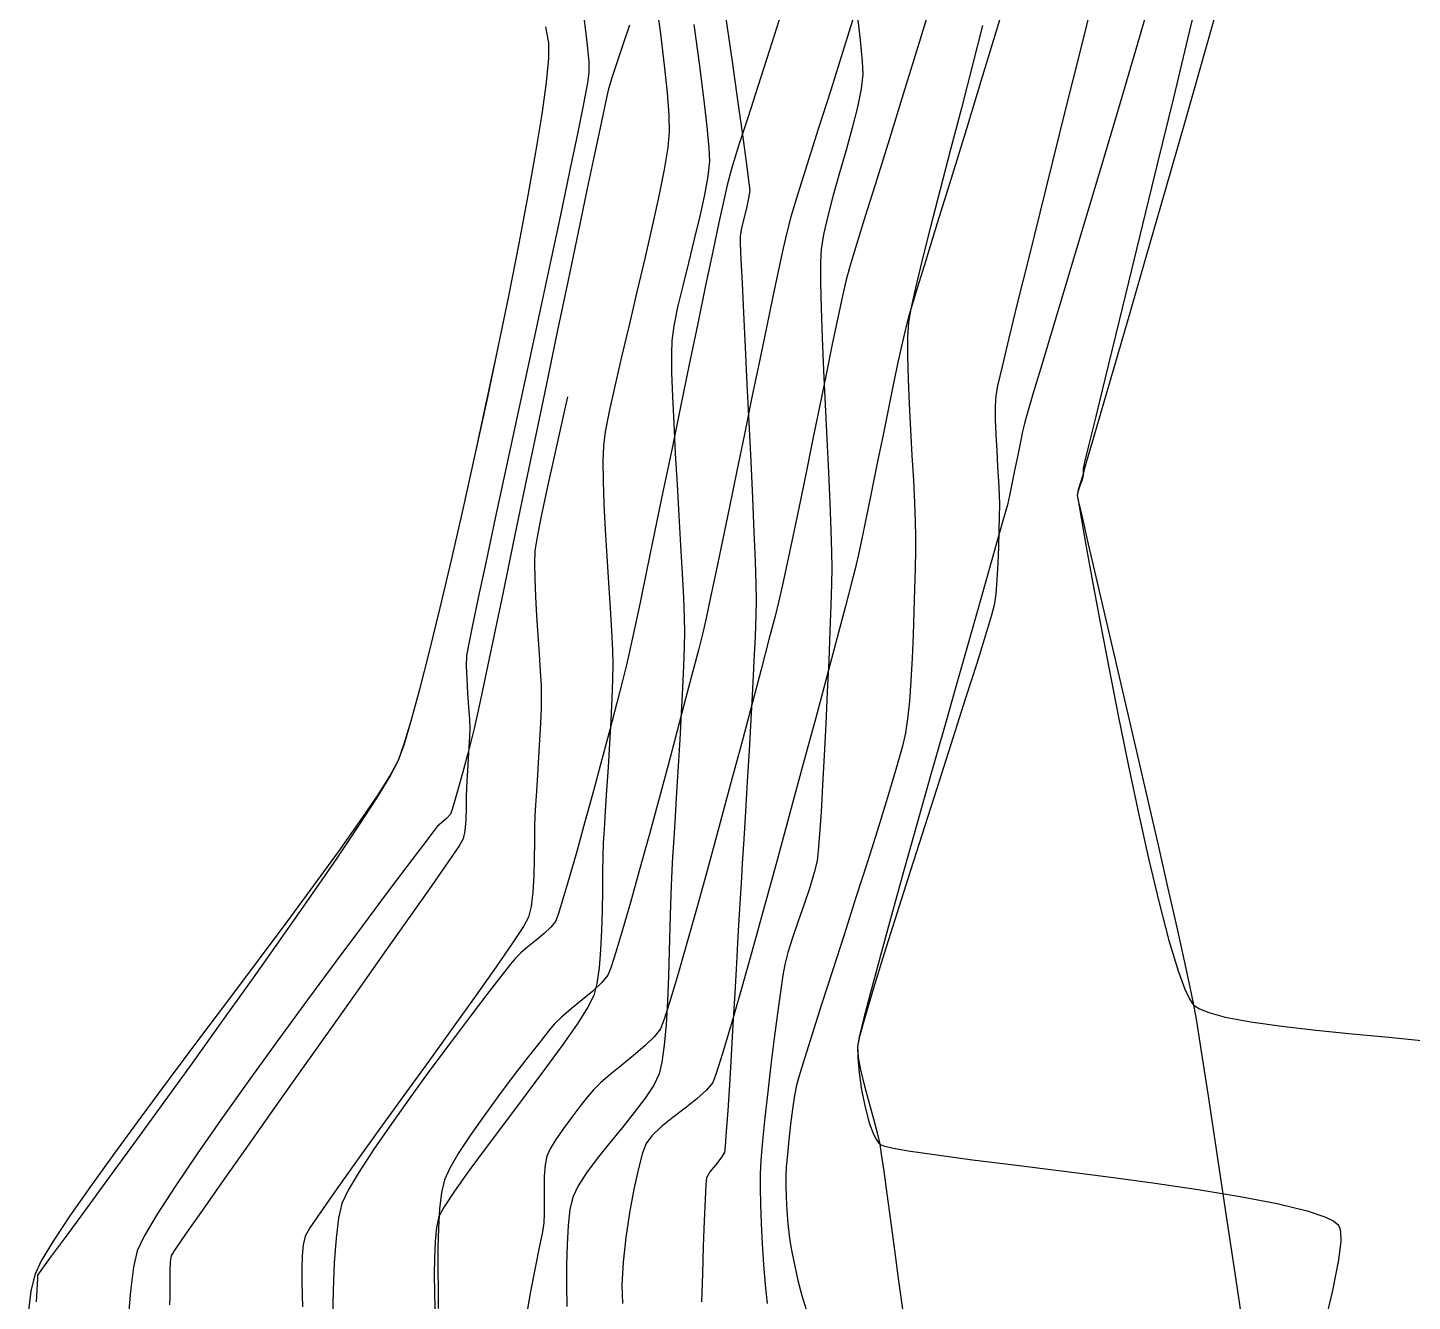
# Model space of a CAD drawing. Header units: metres. Extents: x 708868 to 711043, y 5411316 to 5413138.
# Drawn here: x 708943.5 to 709018.4, y 5412009.4 to 5412078.2 of the extents above; entities that cross this region are included whole.
import ezdxf

# ---------------------------------------------------------------- set-up
doc = ezdxf.new("R2010")
doc.units = ezdxf.units.M
for name, color, linetype in [('Rionegro 2010_Contours', 7, 'Continuous'), ('Rionegro 2014_Contours', 7, 'Continuous'), ('Rionegro 2018_Contours', 7, 'Continuous')]:
    doc.layers.add(name, color=color, linetype=linetype)

msp = doc.modelspace()

# ---------------------------------------------------------------- linework, layer by layer
at = {"layer": 'Rionegro 2010_Contours'}
for points in [[(709004.536, 5412080.855, 231), (709003.485, 5412077.248, 231), (709002.456, 5412073.746, 231), (709001.468, 5412070.41, 231), (709000.542, 5412067.301, 231), (708999.697, 5412064.482, 231), (708998.955, 5412062.012, 231), (708998.336, 5412059.953, 231), (708997.859, 5412058.366, 231), (708997.544, 5412057.313, 231), (708997.412, 5412056.855, 231), (708997.298, 5412056.348, 231), (708997.165, 5412055.709, 231), (708997.019, 5412054.991, 231), (708996.869, 5412054.246, 231), (708996.723, 5412053.528, 231), (708996.589, 5412052.889, 231), (708996.474, 5412052.383, 231), (708996.344, 5412051.905, 231), (708996.058, 5412050.891, 231), (708995.64, 5412049.417, 231), (708995.111, 5412047.56, 231), (708994.495, 5412045.396, 231), (708993.813, 5412043.002, 231), (708993.089, 5412040.452, 231), (708992.345, 5412037.825, 231), (708991.604, 5412035.195, 231), (708990.887, 5412032.639, 231), (708990.218, 5412030.234, 231), (708989.619, 5412028.055, 231), (708989.113, 5412026.18, 231), (708988.722, 5412024.683, 231), (708988.469, 5412023.642, 231), (708988.376, 5412023.133, 231), (708988.423, 5412022.536, 231), (708988.564, 5412021.785, 231), (708988.769, 5412020.94, 231), (708989.004, 5412020.064, 231), (708989.239, 5412019.218, 231), (708989.441, 5412018.463, 231), (708989.579, 5412017.86, 231), (708989.664, 5412017.322, 231), (708989.794, 5412016.403, 231), (708989.96, 5412015.18, 231), (708990.154, 5412013.731, 231), (708990.37, 5412012.134, 231), (708990.599, 5412010.468, 231), (708990.833, 5412008.809, 231)], [(709008.394, 5412081.272, 232), (709007.222, 5412077.137, 232), (709006.077, 5412073.126, 232), (709004.984, 5412069.312, 232), (709003.963, 5412065.769, 232), (709003.038, 5412062.57, 232), (709002.23, 5412059.788, 232), (709001.563, 5412057.496, 232), (709001.059, 5412055.768, 232), (709000.739, 5412054.675, 232), (709000.627, 5412054.293, 232), (709000.608, 5412054.201, 232), (709000.588, 5412054.109, 232), (709000.535, 5412053.948, 232), (709000.422, 5412053.598, 232), (709000.309, 5412053.201, 232), (709000.255, 5412052.903, 232), (709000.325, 5412052.548, 232), (709000.528, 5412051.645, 232), (709000.842, 5412050.271, 232), (709001.251, 5412048.504, 232), (709001.734, 5412046.422, 232), (709002.274, 5412044.102, 232), (709002.85, 5412041.622, 232), (709003.445, 5412039.061, 232), (709004.039, 5412036.496, 232), (709004.614, 5412034.005, 232), (709005.15, 5412031.666, 232), (709005.629, 5412029.557, 232), (709006.032, 5412027.755, 232), (709006.34, 5412026.338, 232), (709006.534, 5412025.385, 232), (709006.685, 5412024.492, 232), (709006.944, 5412022.859, 232), (709007.298, 5412020.566, 232), (709007.737, 5412017.694, 232), (709008.248, 5412014.322, 232), (709008.819, 5412010.531, 232), (709009.438, 5412006.4, 232)], [(708988.373, 5412079.417, 227), (708987.642, 5412077.063, 227), (708986.929, 5412074.798, 227), (708986.26, 5412072.689, 227), (708985.661, 5412070.799, 227), (708985.16, 5412069.195, 227), (708984.781, 5412067.94, 227), (708984.552, 5412067.102, 227), (708984.36, 5412066.264, 227), (708984.107, 5412065.094, 227), (708983.801, 5412063.647, 227), (708983.454, 5412061.979, 227), (708983.075, 5412060.147, 227), (708982.677, 5412058.206, 227), (708982.268, 5412056.212, 227), (708981.86, 5412054.221, 227), (708981.464, 5412052.29, 227), (708981.088, 5412050.473, 227), (708980.746, 5412048.828, 227), (708980.445, 5412047.41, 227), (708980.198, 5412046.275, 227), (708980.015, 5412045.479, 227), (708979.801, 5412044.621, 227), (708979.487, 5412043.406, 227), (708979.094, 5412041.904, 227), (708978.64, 5412040.188, 227), (708978.143, 5412038.33, 227), (708977.623, 5412036.401, 227), (708977.098, 5412034.475, 227), (708976.587, 5412032.622, 227), (708976.108, 5412030.915, 227), (708975.681, 5412029.425, 227), (708975.324, 5412028.225, 227), (708975.055, 5412027.387, 227), (708974.895, 5412026.983, 227), (708974.569, 5412026.586, 227), (708974.08, 5412026.129, 227), (708973.503, 5412025.643, 227), (708972.915, 5412025.163, 227), (708972.392, 5412024.721, 227), (708972.01, 5412024.352, 227), (708971.721, 5412024.005, 227), (708971.228, 5412023.392, 227), (708970.584, 5412022.571, 227), (708969.837, 5412021.601, 227), (708969.04, 5412020.541, 227), (708968.242, 5412019.448, 227), (708967.494, 5412018.382, 227), (708966.847, 5412017.402, 227), (708966.351, 5412016.565, 227), (708966.058, 5412015.93, 227), (708965.896, 5412015.242, 227), (708965.792, 5412014.359, 227), (708965.733, 5412013.337, 227), (708965.71, 5412012.232, 227), (708965.708, 5412011.101, 227), (708965.718, 5412010, 227), (708965.726, 5412008.984, 227)], [(708992.454, 5412079.795, 228), (708991.645, 5412077.139, 228), (708990.853, 5412074.576, 228), (708990.102, 5412072.165, 228), (708989.415, 5412069.968, 228), (708988.815, 5412068.046, 228), (708988.325, 5412066.46, 228), (708987.968, 5412065.271, 228), (708987.767, 5412064.54, 228), (708987.571, 5412063.678, 228), (708987.316, 5412062.498, 228), (708987.016, 5412061.064, 228), (708986.681, 5412059.439, 228), (708986.322, 5412057.687, 228), (708985.952, 5412055.871, 228), (708985.581, 5412054.056, 228), (708985.222, 5412052.304, 228), (708984.886, 5412050.679, 228), (708984.584, 5412049.246, 228), (708984.328, 5412048.066, 228), (708984.13, 5412047.205, 228), (708983.922, 5412046.377, 228), (708983.595, 5412045.113, 228), (708983.17, 5412043.489, 228), (708982.667, 5412041.585, 228), (708982.105, 5412039.476, 228), (708981.504, 5412037.24, 228), (708980.886, 5412034.955, 228), (708980.269, 5412032.699, 228), (708979.674, 5412030.548, 228), (708979.121, 5412028.579, 228), (708978.63, 5412026.872, 228), (708978.221, 5412025.502, 228), (708977.914, 5412024.547, 228), (708977.729, 5412024.084, 228), (708977.392, 5412023.661, 228), (708976.888, 5412023.172, 228), (708976.283, 5412022.646, 228), (708975.64, 5412022.116, 228), (708975.023, 5412021.61, 228), (708974.496, 5412021.16, 228), (708974.123, 5412020.796, 228), (708973.794, 5412020.407, 228), (708973.384, 5412019.895, 228), (708972.936, 5412019.31, 228), (708972.49, 5412018.7, 228), (708972.089, 5412018.114, 228), (708971.775, 5412017.601, 228), (708971.59, 5412017.211, 228), (708971.497, 5412016.746, 228), (708971.454, 5412016.128, 228), (708971.443, 5412015.43, 228), (708971.449, 5412014.727, 228), (708971.452, 5412014.091, 228), (708971.435, 5412013.597, 228), (708971.357, 5412013.119, 228), (708971.188, 5412012.281, 228), (708970.962, 5412011.178, 228), (708970.714, 5412009.902, 228), (708970.477, 5412008.549, 228)], [(708984.259, 5412078.93, 226), (708983.626, 5412076.945, 226), (708983.011, 5412075.047, 226), (708982.445, 5412073.302, 226), (708981.958, 5412071.778, 226), (708981.578, 5412070.543, 226), (708981.337, 5412069.663, 226), (708981.152, 5412068.851, 226), (708980.888, 5412067.634, 226), (708980.558, 5412066.074, 226), (708980.173, 5412064.236, 226), (708979.746, 5412062.184, 226), (708979.29, 5412059.979, 226), (708978.817, 5412057.686, 226), (708978.339, 5412055.367, 226), (708977.869, 5412053.087, 226), (708977.419, 5412050.908, 226), (708977.001, 5412048.894, 226), (708976.628, 5412047.108, 226), (708976.312, 5412045.614, 226), (708976.065, 5412044.474, 226), (708975.901, 5412043.753, 226), (708975.684, 5412042.888, 226), (708975.374, 5412041.69, 226), (708974.994, 5412040.244, 226), (708974.565, 5412038.633, 226), (708974.11, 5412036.943, 226), (708973.65, 5412035.259, 226), (708973.208, 5412033.665, 226), (708972.806, 5412032.245, 226), (708972.466, 5412031.085, 226), (708972.21, 5412030.268, 226), (708972.06, 5412029.881, 226), (708971.816, 5412029.583, 226), (708971.449, 5412029.24, 226), (708971.016, 5412028.876, 226), (708970.575, 5412028.516, 226), (708970.183, 5412028.185, 226), (708969.897, 5412027.907, 226), (708969.637, 5412027.587, 226), (708969.107, 5412026.911, 226), (708968.358, 5412025.943, 226), (708967.445, 5412024.747, 226), (708966.42, 5412023.387, 226), (708965.334, 5412021.927, 226), (708964.242, 5412020.431, 226), (708963.196, 5412018.962, 226), (708962.249, 5412017.586, 226), (708961.453, 5412016.366, 226), (708960.861, 5412015.365, 226), (708960.526, 5412014.648, 226), (708960.344, 5412013.866, 226), (708960.208, 5412012.776, 226), (708960.11, 5412011.452, 226), (708960.045, 5412009.968, 226), (708960.005, 5412008.397, 226)], [(708971.513, 5412078.207, 223), (708971.691, 5412077.349, 223), (708971.685, 5412076.512, 223), (708971.556, 5412075.21, 223), (708971.318, 5412073.501, 223), (708970.983, 5412071.443, 223), (708970.566, 5412069.095, 223), (708970.078, 5412066.513, 223), (708969.534, 5412063.758, 223), (708968.946, 5412060.886, 223), (708968.328, 5412057.956, 223), (708967.692, 5412055.026, 223), (708967.052, 5412052.154, 223), (708966.421, 5412049.399, 223), (708965.812, 5412046.819, 223), (708965.238, 5412044.472, 223), (708964.712, 5412042.415, 223), (708964.248, 5412040.708, 223), (708963.859, 5412039.409, 223), (708963.557, 5412038.575, 223), (708963.134, 5412037.784, 223), (708962.428, 5412036.671, 223), (708961.477, 5412035.279, 223), (708960.319, 5412033.653, 223), (708958.994, 5412031.834, 223), (708957.538, 5412029.867, 223), (708955.991, 5412027.794, 223), (708954.391, 5412025.66, 223), (708952.776, 5412023.506, 223), (708951.185, 5412021.378, 223), (708949.656, 5412019.317, 223), (708948.227, 5412017.368, 223), (708946.937, 5412015.573, 223), (708945.823, 5412013.976, 223), (708944.925, 5412012.62, 223), (708944.281, 5412011.548, 223), (708943.929, 5412010.804, 223), (708943.724, 5412009.911, 223), (708943.546, 5412008.562, 223)], [(708976.065, 5412078.302, 224), (708975.72, 5412077.286, 224), (708975.385, 5412076.315, 224), (708975.1, 5412075.459, 224), (708974.906, 5412074.787, 224), (708974.781, 5412074.221, 224), (708974.541, 5412073.097, 224), (708974.202, 5412071.491, 224), (708973.778, 5412069.476, 224), (708973.287, 5412067.129, 224), (708972.742, 5412064.524, 224), (708972.16, 5412061.736, 224), (708971.555, 5412058.84, 224), (708970.944, 5412055.912, 224), (708970.342, 5412053.025, 224), (708969.764, 5412050.256, 224), (708969.226, 5412047.679, 224), (708968.743, 5412045.369, 224), (708968.331, 5412043.401, 224), (708968.004, 5412041.851, 224), (708967.779, 5412040.792, 224), (708967.671, 5412040.301, 224), (708967.527, 5412039.728, 224), (708967.327, 5412038.963, 224), (708967.096, 5412038.103, 224), (708966.862, 5412037.246, 224), (708966.649, 5412036.49, 224), (708966.483, 5412035.935, 224), (708966.391, 5412035.677, 224), (708966.188, 5412035.463, 224), (708965.896, 5412035.222, 224), (708965.67, 5412035.019, 224), (708965.451, 5412034.735, 224), (708964.886, 5412033.991, 224), (708964.025, 5412032.852, 224), (708962.921, 5412031.383, 224), (708961.626, 5412029.649, 224), (708960.19, 5412027.715, 224), (708958.665, 5412025.648, 224), (708957.103, 5412023.511, 224), (708955.556, 5412021.37, 224), (708954.074, 5412019.29, 224), (708952.71, 5412017.336, 224), (708951.515, 5412015.573, 224), (708950.541, 5412014.068, 224), (708949.84, 5412012.883, 224), (708949.462, 5412012.086, 224), (708949.264, 5412011.216, 224), (708949.095, 5412009.91, 224), (708948.953, 5412008.244, 224)], [(708996.051, 5412078.58, 229), (708995.139, 5412075.568, 229), (708994.259, 5412072.693, 229), (708993.435, 5412070.021, 229), (708992.691, 5412067.615, 229), (708992.049, 5412065.543, 229), (708991.535, 5412063.869, 229), (708991.171, 5412062.659, 229), (708990.982, 5412061.978, 229), (708990.803, 5412061.194, 229), (708990.583, 5412060.169, 229), (708990.33, 5412058.956, 229), (708990.054, 5412057.609, 229), (708989.764, 5412056.181, 229), (708989.468, 5412054.726, 229), (708989.178, 5412053.299, 229), (708988.901, 5412051.952, 229), (708988.647, 5412050.739, 229), (708988.425, 5412049.714, 229), (708988.245, 5412048.931, 229), (708988.053, 5412048.176, 229), (708987.724, 5412046.913, 229), (708987.277, 5412045.223, 229), (708986.735, 5412043.186, 229), (708986.119, 5412040.884, 229), (708985.45, 5412038.399, 229), (708984.749, 5412035.812, 229), (708984.038, 5412033.203, 229), (708983.338, 5412030.655, 229), (708982.67, 5412028.249, 229), (708982.056, 5412026.065, 229), (708981.517, 5412024.186, 229), (708981.074, 5412022.692, 229), (708980.75, 5412021.665, 229), (708980.564, 5412021.186, 229), (708980.216, 5412020.772, 229), (708979.691, 5412020.303, 229), (708979.06, 5412019.802, 229), (708978.398, 5412019.29, 229), (708977.778, 5412018.787, 229), (708977.272, 5412018.314, 229), (708976.954, 5412017.894, 229), (708976.77, 5412017.388, 229), (708976.545, 5412016.535, 229), (708976.303, 5412015.426, 229), (708976.068, 5412014.153, 229), (708975.863, 5412012.806, 229), (708975.713, 5412011.478, 229), (708975.642, 5412010.26, 229), (708975.674, 5412009.243, 229)]]:
    msp.add_polyline3d(points, dxfattribs=at)
at = {"layer": 'Rionegro 2014_Contours'}
for points in [[(709007.208, 5412081.672, 232), (709006.322, 5412078.007, 232), (709005.444, 5412074.385, 232), (709004.59, 5412070.871, 232), (709003.777, 5412067.53, 232), (709003.021, 5412064.424, 232), (709002.337, 5412061.619, 232), (709001.741, 5412059.179, 232), (709001.25, 5412057.168, 232), (709000.879, 5412055.651, 232), (709000.645, 5412054.691, 232), (709000.563, 5412054.353, 232), (709000.565, 5412054.229, 232), (709000.571, 5412054.109, 232), (709000.567, 5412053.997, 232), (709000.559, 5412053.886, 232), (709000.511, 5412053.75, 232), (709000.408, 5412053.465, 232), (709000.305, 5412053.145, 232), (709000.255, 5412052.903, 232), (709000.311, 5412052.534, 232), (709000.476, 5412051.576, 232), (709000.736, 5412050.116, 232), (709001.079, 5412048.242, 232), (709001.49, 5412046.041, 232), (709001.957, 5412043.601, 232), (709002.468, 5412041.011, 232), (709003.008, 5412038.357, 232), (709003.565, 5412035.728, 232), (709004.126, 5412033.211, 232), (709004.678, 5412030.895, 232), (709005.208, 5412028.866, 232), (709005.703, 5412027.213, 232), (709006.064, 5412026.22, 232), (709006.311, 5412025.697, 232), (709006.462, 5412025.465, 232), (709006.534, 5412025.385, 232), (709006.625, 5412025.309, 232), (709006.863, 5412025.165, 232), (709007.355, 5412024.964, 232), (709008.235, 5412024.722, 232), (709009.637, 5412024.458, 232), (709011.302, 5412024.225, 232), (709013.152, 5412024.015, 232), (709015.107, 5412023.819, 232), (709017.09, 5412023.628, 232), (709019.021, 5412023.432, 232)], [(708977.491, 5412079.645, 226), (708977.736, 5412077.826, 226), (708977.942, 5412076.138, 226), (708978.097, 5412074.651, 226), (708978.19, 5412073.434, 226), (708978.209, 5412072.558, 226), (708978.124, 5412071.693, 226), (708977.928, 5412070.509, 226), (708977.642, 5412069.071, 226), (708977.288, 5412067.445, 226), (708976.888, 5412065.697, 226), (708976.465, 5412063.894, 226), (708976.039, 5412062.1, 226), (708975.633, 5412060.381, 226), (708975.269, 5412058.804, 226), (708974.969, 5412057.434, 226), (708974.754, 5412056.337, 226), (708974.647, 5412055.58, 226), (708974.617, 5412054.754, 226), (708974.63, 5412053.681, 226), (708974.678, 5412052.422, 226), (708974.751, 5412051.042, 226), (708974.839, 5412049.604, 226), (708974.932, 5412048.173, 226), (708975.021, 5412046.81, 226), (708975.095, 5412045.581, 226), (708975.146, 5412044.548, 226), (708975.163, 5412043.776, 226), (708975.146, 5412042.959, 226), (708975.105, 5412041.933, 226), (708975.047, 5412040.758, 226), (708974.978, 5412039.499, 226), (708974.901, 5412038.217, 226), (708974.824, 5412036.975, 226), (708974.752, 5412035.837, 226), (708974.691, 5412034.864, 226), (708974.645, 5412034.119, 226), (708974.619, 5412033.409, 226), (708974.605, 5412032.532, 226), (708974.595, 5412031.539, 226), (708974.58, 5412030.477, 226), (708974.552, 5412029.397, 226), (708974.502, 5412028.348, 226), (708974.421, 5412027.379, 226), (708974.301, 5412026.539, 226), (708974.134, 5412025.878, 226), (708973.817, 5412025.254, 226), (708973.227, 5412024.334, 226), (708972.424, 5412023.188, 226), (708971.471, 5412021.881, 226), (708970.429, 5412020.482, 226), (708969.359, 5412019.059, 226), (708968.325, 5412017.678, 226), (708967.386, 5412016.409, 226), (708966.606, 5412015.317, 226), (708966.045, 5412014.472, 226), (708965.765, 5412013.941, 226), (708965.633, 5412013.353, 226), (708965.555, 5412012.596, 226), (708965.517, 5412011.724, 226), (708965.509, 5412010.791, 226), (708965.519, 5412009.852, 226), (708965.534, 5412008.962, 226)], [(709001.124, 5412079.843, 231), (709000.382, 5412076.842, 231), (708999.64, 5412073.852, 231), (708998.916, 5412070.939, 231), (708998.228, 5412068.171, 231), (708997.593, 5412065.613, 231), (708997.029, 5412063.331, 231), (708996.555, 5412061.393, 231), (708996.187, 5412059.865, 231), (708995.945, 5412058.813, 231), (708995.846, 5412058.304, 231), (708995.818, 5412057.728, 231), (708995.823, 5412057.004, 231), (708995.854, 5412056.183, 231), (708995.899, 5412055.316, 231), (708995.951, 5412054.453, 231), (708995.998, 5412053.644, 231), (708996.032, 5412052.942, 231), (708996.043, 5412052.396, 231), (708996.036, 5412051.779, 231), (708996.021, 5412051.002, 231), (708995.997, 5412050.13, 231), (708995.962, 5412049.227, 231), (708995.914, 5412048.358, 231), (708995.85, 5412047.588, 231), (708995.77, 5412046.98, 231), (708995.624, 5412046.432, 231), (708995.297, 5412045.35, 231), (708994.819, 5412043.823, 231), (708994.221, 5412041.941, 231), (708993.533, 5412039.792, 231), (708992.786, 5412037.465, 231), (708992.011, 5412035.05, 231), (708991.239, 5412032.635, 231), (708990.5, 5412030.309, 231), (708989.825, 5412028.161, 231), (708989.244, 5412026.281, 231), (708988.789, 5412024.757, 231), (708988.489, 5412023.678, 231), (708988.376, 5412023.133, 231), (708988.391, 5412022.512, 231), (708988.469, 5412021.701, 231), (708988.603, 5412020.789, 231), (708988.788, 5412019.861, 231), (708989.016, 5412019.005, 231), (708989.226, 5412018.431, 231), (708989.398, 5412018.095, 231), (708989.518, 5412017.926, 231), (708989.579, 5412017.86, 231), (708989.624, 5412017.83, 231), (708989.791, 5412017.765, 231), (708990.226, 5412017.659, 231), (708991.117, 5412017.499, 231), (708992.663, 5412017.272, 231), (708994.6, 5412017.017, 231), (708996.831, 5412016.737, 231), (708999.261, 5412016.434, 231), (709001.795, 5412016.109, 231), (709004.336, 5412015.767, 231), (709006.79, 5412015.407, 231), (709009.059, 5412015.034, 231), (709011.049, 5412014.648, 231), (709012.665, 5412014.253, 231), (709013.622, 5412013.931, 231), (709014.113, 5412013.687, 231), (709014.321, 5412013.524, 231), (709014.387, 5412013.442, 231), (709014.428, 5412013.358, 231), (709014.479, 5412013.119, 231), (709014.485, 5412012.593, 231), (709014.369, 5412011.602, 231), (709014.048, 5412009.955, 231), (709013.561, 5412007.923, 231)], [(708973.589, 5412078.706, 224), (708973.708, 5412077.851, 224), (708973.799, 5412077.041, 224), (708973.854, 5412076.325, 224), (708973.864, 5412075.752, 224), (708973.783, 5412075.193, 224), (708973.571, 5412074.061, 224), (708973.244, 5412072.436, 224), (708972.823, 5412070.403, 224), (708972.326, 5412068.043, 224), (708971.773, 5412065.44, 224), (708971.181, 5412062.676, 224), (708970.57, 5412059.835, 224), (708969.958, 5412056.999, 224), (708969.365, 5412054.25, 224), (708968.81, 5412051.673, 224), (708968.31, 5412049.349, 224), (708967.886, 5412047.361, 224), (708967.556, 5412045.792, 224), (708967.339, 5412044.725, 224), (708967.253, 5412044.243, 224), (708967.242, 5412043.701, 224), (708967.267, 5412042.998, 224), (708967.314, 5412042.22, 224), (708967.367, 5412041.454, 224), (708967.409, 5412040.788, 224), (708967.425, 5412040.309, 224), (708967.414, 5412039.864, 224), (708967.387, 5412039.292, 224), (708967.351, 5412038.66, 224), (708967.313, 5412038.036, 224), (708967.278, 5412037.49, 224), (708967.253, 5412037.09, 224), (708967.24, 5412036.623, 224), (708967.234, 5412036.019, 224), (708967.216, 5412035.374, 224), (708967.171, 5412034.783, 224), (708967.082, 5412034.343, 224), (708966.849, 5412033.965, 224), (708966.264, 5412033.103, 224), (708965.382, 5412031.833, 224), (708964.255, 5412030.227, 224), (708962.94, 5412028.362, 224), (708961.489, 5412026.312, 224), (708959.957, 5412024.151, 224), (708958.399, 5412021.954, 224), (708956.869, 5412019.795, 224), (708955.42, 5412017.75, 224), (708954.108, 5412015.893, 224), (708952.986, 5412014.298, 224), (708952.109, 5412013.041, 224), (708951.531, 5412012.196, 224), (708951.305, 5412011.837, 224), (708951.24, 5412011.476, 224), (708951.217, 5412010.992, 224), (708951.218, 5412010.463, 224), (708951.226, 5412009.968, 224), (708951.224, 5412009.586, 224), (708951.203, 5412009.17, 224)], [(708981.253, 5412078.794, 228), (708981.604, 5412076.339, 228), (708981.917, 5412074.128, 228), (708982.18, 5412072.244, 228), (708982.382, 5412070.767, 228), (708982.51, 5412069.78, 228), (708982.554, 5412069.364, 228), (708982.498, 5412068.952, 228), (708982.378, 5412068.424, 228), (708982.235, 5412067.857, 228), (708982.109, 5412067.329, 228), (708982.04, 5412066.916, 228), (708982.046, 5412066.52, 228), (708982.081, 5412065.641, 228), (708982.14, 5412064.36, 228), (708982.217, 5412062.757, 228), (708982.308, 5412060.914, 228), (708982.407, 5412058.911, 228), (708982.509, 5412056.831, 228), (708982.61, 5412054.753, 228), (708982.703, 5412052.759, 228), (708982.783, 5412050.93, 228), (708982.847, 5412049.347, 228), (708982.887, 5412048.091, 228), (708982.9, 5412047.243, 228), (708982.883, 5412046.412, 228), (708982.841, 5412045.294, 228), (708982.78, 5412043.947, 228), (708982.702, 5412042.43, 228), (708982.613, 5412040.801, 228), (708982.517, 5412039.118, 228), (708982.419, 5412037.44, 228), (708982.322, 5412035.824, 228), (708982.231, 5412034.328, 228), (708982.15, 5412033.011, 228), (708982.085, 5412031.932, 228), (708982.038, 5412031.148, 228), (708981.988, 5412030.279, 228), (708981.921, 5412029.076, 228), (708981.839, 5412027.626, 228), (708981.748, 5412026.014, 228), (708981.651, 5412024.327, 228), (708981.553, 5412022.649, 228), (708981.457, 5412021.066, 228), (708981.368, 5412019.666, 228), (708981.291, 5412018.533, 228), (708981.228, 5412017.753, 228), (708981.185, 5412017.413, 228), (708981.001, 5412017.105, 228), (708980.703, 5412016.729, 228), (708980.407, 5412016.353, 228), (708980.225, 5412016.045, 228), (708980.188, 5412015.682, 228), (708980.144, 5412014.869, 228), (708980.097, 5412013.718, 228), (708980.048, 5412012.339, 228), (708980, 5412010.844, 228), (708979.954, 5412009.343, 228)], [(708988.336, 5412079.044, 229), (708988.524, 5412077.484, 229), (708988.639, 5412076.331, 229), (708988.668, 5412075.658, 229), (708988.574, 5412074.864, 229), (708988.371, 5412073.879, 229), (708988.089, 5412072.757, 229), (708987.758, 5412071.552, 229), (708987.408, 5412070.32, 229), (708987.069, 5412069.114, 229), (708986.77, 5412067.991, 229), (708986.542, 5412067.003, 229), (708986.413, 5412066.206, 229), (708986.381, 5412065.487, 229), (708986.385, 5412064.402, 229), (708986.419, 5412063.021, 229), (708986.475, 5412061.415, 229), (708986.548, 5412059.656, 229), (708986.631, 5412057.813, 229), (708986.718, 5412055.958, 229), (708986.803, 5412054.16, 229), (708986.878, 5412052.492, 229), (708986.939, 5412051.024, 229), (708986.977, 5412049.826, 229), (708986.988, 5412048.969, 229), (708986.972, 5412048.126, 229), (708986.937, 5412046.968, 229), (708986.885, 5412045.562, 229), (708986.821, 5412043.979, 229), (708986.747, 5412042.286, 229), (708986.666, 5412040.554, 229), (708986.58, 5412038.85, 229), (708986.493, 5412037.243, 229), (708986.408, 5412035.803, 229), (708986.327, 5412034.598, 229), (708986.254, 5412033.697, 229), (708986.191, 5412033.169, 229), (708986.038, 5412032.524, 229), (708985.795, 5412031.723, 229), (708985.496, 5412030.827, 229), (708985.178, 5412029.9, 229), (708984.875, 5412029.005, 229), (708984.621, 5412028.204, 229), (708984.452, 5412027.56, 229), (708984.351, 5412026.987, 229), (708984.215, 5412026.079, 229), (708984.055, 5412024.918, 229), (708983.881, 5412023.58, 229), (708983.704, 5412022.144, 229), (708983.533, 5412020.689, 229), (708983.38, 5412019.293, 229), (708983.253, 5412018.035, 229), (708983.164, 5412016.993, 229), (708983.123, 5412016.246, 229), (708983.119, 5412015.508, 229), (708983.138, 5412014.602, 229), (708983.177, 5412013.575, 229), (708983.234, 5412012.477, 229), (708983.307, 5412011.357, 229), (708983.393, 5412010.261, 229), (708983.491, 5412009.24, 229)], [(708971.513, 5412078.207, 223), (708971.691, 5412077.349, 223), (708971.685, 5412076.512, 223), (708971.556, 5412075.21, 223), (708971.317, 5412073.501, 223), (708970.983, 5412071.444, 223), (708970.565, 5412069.095, 223), (708970.077, 5412066.514, 223), (708969.532, 5412063.758, 223), (708968.944, 5412060.886, 223), (708968.325, 5412057.956, 223), (708967.689, 5412055.026, 223), (708967.049, 5412052.155, 223), (708966.417, 5412049.4, 223), (708965.808, 5412046.819, 223), (708965.235, 5412044.472, 223), (708964.71, 5412042.416, 223), (708964.246, 5412040.709, 223), (708963.857, 5412039.409, 223), (708963.557, 5412038.575, 223), (708963.126, 5412037.752, 223), (708962.396, 5412036.553, 223), (708961.408, 5412035.032, 223), (708960.205, 5412033.245, 223), (708958.828, 5412031.246, 223), (708957.32, 5412029.091, 223), (708955.723, 5412026.834, 223), (708954.078, 5412024.53, 223), (708952.428, 5412022.235, 223), (708950.814, 5412020.004, 223), (708949.28, 5412017.891, 223), (708947.865, 5412015.952, 223), (708946.614, 5412014.241, 223), (708945.567, 5412012.814, 223), (708944.767, 5412011.725, 223), (708944.256, 5412011.031, 223), (708944.075, 5412010.785, 223), (708944.07, 5412010.696, 223), (708944.069, 5412010.606, 223), (708944.053, 5412010.27, 223), (708944.007, 5412009.33, 223)], [(708979.537, 5412078.329, 227), (708979.82, 5412076.24, 227), (708980.058, 5412074.38, 227), (708980.239, 5412072.828, 227), (708980.351, 5412071.662, 227), (708980.381, 5412070.961, 227), (708980.3, 5412070.152, 227), (708980.117, 5412069.141, 227), (708979.861, 5412067.986, 227), (708979.56, 5412066.744, 227), (708979.241, 5412065.472, 227), (708978.933, 5412064.23, 227), (708978.662, 5412063.073, 227), (708978.456, 5412062.06, 227), (708978.344, 5412061.248, 227), (708978.322, 5412060.547, 227), (708978.336, 5412059.527, 227), (708978.381, 5412058.249, 227), (708978.449, 5412056.776, 227), (708978.534, 5412055.171, 227), (708978.628, 5412053.496, 227), (708978.726, 5412051.815, 227), (708978.82, 5412050.191, 227), (708978.905, 5412048.685, 227), (708978.972, 5412047.361, 227), (708979.017, 5412046.281, 227), (708979.031, 5412045.509, 227), (708979.015, 5412044.72, 227), (708978.977, 5412043.693, 227), (708978.921, 5412042.482, 227), (708978.851, 5412041.141, 227), (708978.772, 5412039.723, 227), (708978.687, 5412038.283, 227), (708978.602, 5412036.875, 227), (708978.521, 5412035.551, 227), (708978.447, 5412034.368, 227), (708978.386, 5412033.377, 227), (708978.342, 5412032.633, 227), (708978.307, 5412031.833, 227), (708978.277, 5412030.8, 227), (708978.246, 5412029.596, 227), (708978.211, 5412028.283, 227), (708978.168, 5412026.926, 227), (708978.11, 5412025.585, 227), (708978.035, 5412024.324, 227), (708977.938, 5412023.205, 227), (708977.814, 5412022.292, 227), (708977.659, 5412021.646, 227), (708977.366, 5412021.04, 227), (708976.903, 5412020.334, 227), (708976.318, 5412019.557, 227), (708975.66, 5412018.737, 227), (708974.978, 5412017.902, 227), (708974.322, 5412017.082, 227), (708973.74, 5412016.305, 227), (708973.281, 5412015.599, 227), (708972.995, 5412014.993, 227), (708972.842, 5412014.325, 227), (708972.743, 5412013.453, 227), (708972.687, 5412012.436, 227), (708972.664, 5412011.331, 227), (708972.664, 5412010.196, 227), (708972.676, 5412009.09, 227)], [(708995.133, 5412078.278, 230), (708994.575, 5412076.082, 230), (708993.992, 5412073.827, 230), (708993.408, 5412071.584, 230), (708992.846, 5412069.422, 230), (708992.326, 5412067.411, 230), (708991.872, 5412065.619, 230), (708991.507, 5412064.116, 230), (708991.252, 5412062.972, 230), (708991.13, 5412062.255, 230), (708991.086, 5412061.446, 230), (708991.085, 5412060.401, 230), (708991.117, 5412059.179, 230), (708991.173, 5412057.84, 230), (708991.245, 5412056.444, 230), (708991.323, 5412055.05, 230), (708991.398, 5412053.717, 230), (708991.461, 5412052.505, 230), (708991.503, 5412051.474, 230), (708991.515, 5412050.683, 230), (708991.506, 5412049.916, 230), (708991.489, 5412048.95, 230), (708991.463, 5412047.835, 230), (708991.427, 5412046.622, 230), (708991.382, 5412045.361, 230), (708991.326, 5412044.101, 230), (708991.259, 5412042.892, 230), (708991.179, 5412041.785, 230), (708991.086, 5412040.829, 230), (708990.98, 5412040.075, 230), (708990.811, 5412039.355, 230), (708990.494, 5412038.225, 230), (708990.057, 5412036.764, 230), (708989.526, 5412035.05, 230), (708988.931, 5412033.159, 230), (708988.297, 5412031.171, 230), (708987.652, 5412029.163, 230), (708987.024, 5412027.212, 230), (708986.439, 5412025.397, 230), (708985.925, 5412023.795, 230), (708985.509, 5412022.484, 230), (708985.219, 5412021.542, 230), (708985.081, 5412021.047, 230), (708984.979, 5412020.483, 230), (708984.872, 5412019.754, 230), (708984.766, 5412018.932, 230), (708984.67, 5412018.089, 230), (708984.589, 5412017.296, 230), (708984.532, 5412016.626, 230), (708984.506, 5412016.15, 230), (708984.507, 5412015.643, 230), (708984.529, 5412014.994, 230), (708984.569, 5412014.277, 230), (708984.623, 5412013.56, 230), (708984.688, 5412012.916, 230), (708984.761, 5412012.415, 230), (708984.851, 5412011.942, 230), (708984.987, 5412011.273, 230), (708985.163, 5412010.493, 230), (708985.374, 5412009.685, 230), (708985.614, 5412008.931, 230)], [(708972.71, 5412058.224, 225), (708972.478, 5412057.189, 225), (708972.008, 5412055.078, 225), (708971.599, 5412053.215, 225), (708971.273, 5412051.68, 225), (708971.049, 5412050.552, 225), (708970.95, 5412049.911, 225), (708970.925, 5412049.233, 225), (708970.937, 5412048.386, 225), (708970.978, 5412047.42, 225), (708971.038, 5412046.389, 225), (708971.107, 5412045.343, 225), (708971.177, 5412044.333, 225), (708971.237, 5412043.413, 225), (708971.279, 5412042.632, 225), (708971.294, 5412042.042, 225), (708971.28, 5412041.405, 225), (708971.247, 5412040.605, 225), (708971.2, 5412039.699, 225), (708971.145, 5412038.744, 225), (708971.087, 5412037.8, 225), (708971.032, 5412036.924, 225), (708970.984, 5412036.172, 225), (708970.949, 5412035.604, 225), (708970.928, 5412034.974, 225), (708970.919, 5412034.176, 225), (708970.908, 5412033.279, 225), (708970.883, 5412032.355, 225), (708970.833, 5412031.472, 225), (708970.746, 5412030.7, 225), (708970.608, 5412030.11, 225), (708970.333, 5412029.616, 225), (708969.728, 5412028.699, 225), (708968.853, 5412027.435, 225), (708967.768, 5412025.903, 225), (708966.534, 5412024.181, 225), (708965.212, 5412022.346, 225), (708963.861, 5412020.476, 225), (708962.541, 5412018.65, 225), (708961.314, 5412016.945, 225), (708960.24, 5412015.438, 225), (708959.378, 5412014.208, 225), (708958.79, 5412013.332, 225), (708958.535, 5412012.889, 225), (708958.437, 5412012.425, 225), (708958.383, 5412011.818, 225), (708958.363, 5412011.123, 225), (708958.365, 5412010.395, 225), (708958.376, 5412009.69, 225), (708958.385, 5412009.061, 225)]]:
    msp.add_polyline3d(points, dxfattribs=at)
at = {"layer": 'Rionegro 2018_Contours'}
for points in [[(709007.208, 5412081.672, 232), (709006.322, 5412078.007, 232), (709005.444, 5412074.385, 232), (709004.59, 5412070.871, 232), (709003.777, 5412067.53, 232), (709003.021, 5412064.424, 232), (709002.337, 5412061.619, 232), (709001.741, 5412059.179, 232), (709001.25, 5412057.168, 232), (709000.879, 5412055.651, 232), (709000.645, 5412054.691, 232), (709000.563, 5412054.353, 232), (709000.565, 5412054.229, 232), (709000.571, 5412054.109, 232), (709000.567, 5412053.997, 232), (709000.559, 5412053.886, 232), (709000.511, 5412053.75, 232), (709000.408, 5412053.465, 232), (709000.305, 5412053.145, 232), (709000.255, 5412052.903, 232), (709000.311, 5412052.534, 232), (709000.476, 5412051.576, 232), (709000.736, 5412050.116, 232), (709001.079, 5412048.242, 232), (709001.49, 5412046.041, 232), (709001.957, 5412043.601, 232), (709002.468, 5412041.011, 232), (709003.008, 5412038.357, 232), (709003.565, 5412035.728, 232), (709004.126, 5412033.211, 232), (709004.678, 5412030.895, 232), (709005.208, 5412028.866, 232), (709005.703, 5412027.213, 232), (709006.064, 5412026.22, 232), (709006.311, 5412025.697, 232), (709006.462, 5412025.465, 232), (709006.534, 5412025.385, 232), (709006.625, 5412025.309, 232), (709006.863, 5412025.165, 232), (709007.355, 5412024.964, 232), (709008.235, 5412024.722, 232), (709009.637, 5412024.458, 232), (709011.302, 5412024.225, 232), (709013.152, 5412024.015, 232), (709015.107, 5412023.819, 232), (709017.09, 5412023.628, 232), (709019.021, 5412023.432, 232)], [(709001.124, 5412079.843, 231), (709000.382, 5412076.842, 231), (708999.64, 5412073.852, 231), (708998.916, 5412070.939, 231), (708998.228, 5412068.171, 231), (708997.593, 5412065.613, 231), (708997.029, 5412063.331, 231), (708996.555, 5412061.393, 231), (708996.187, 5412059.865, 231), (708995.945, 5412058.813, 231), (708995.846, 5412058.304, 231), (708995.818, 5412057.728, 231), (708995.823, 5412057.004, 231), (708995.854, 5412056.183, 231), (708995.899, 5412055.316, 231), (708995.951, 5412054.453, 231), (708995.998, 5412053.644, 231), (708996.032, 5412052.942, 231), (708996.043, 5412052.396, 231), (708996.036, 5412051.779, 231), (708996.021, 5412051.002, 231), (708995.997, 5412050.13, 231), (708995.962, 5412049.227, 231), (708995.914, 5412048.358, 231), (708995.85, 5412047.588, 231), (708995.77, 5412046.98, 231), (708995.624, 5412046.432, 231), (708995.297, 5412045.35, 231), (708994.819, 5412043.823, 231), (708994.221, 5412041.941, 231), (708993.533, 5412039.792, 231), (708992.786, 5412037.465, 231), (708992.011, 5412035.05, 231), (708991.239, 5412032.635, 231), (708990.5, 5412030.309, 231), (708989.825, 5412028.161, 231), (708989.244, 5412026.281, 231), (708988.789, 5412024.757, 231), (708988.489, 5412023.678, 231), (708988.376, 5412023.133, 231), (708988.391, 5412022.512, 231), (708988.469, 5412021.701, 231), (708988.603, 5412020.789, 231), (708988.788, 5412019.861, 231), (708989.016, 5412019.005, 231), (708989.226, 5412018.431, 231), (708989.398, 5412018.095, 231), (708989.518, 5412017.926, 231), (708989.579, 5412017.86, 231), (708989.624, 5412017.83, 231), (708989.791, 5412017.765, 231), (708990.226, 5412017.659, 231), (708991.117, 5412017.499, 231), (708992.663, 5412017.272, 231), (708994.6, 5412017.017, 231), (708996.831, 5412016.737, 231), (708999.261, 5412016.434, 231), (709001.795, 5412016.109, 231), (709004.336, 5412015.767, 231), (709006.79, 5412015.407, 231), (709009.059, 5412015.034, 231), (709011.049, 5412014.648, 231), (709012.665, 5412014.253, 231), (709013.622, 5412013.931, 231), (709014.113, 5412013.687, 231), (709014.321, 5412013.524, 231), (709014.387, 5412013.442, 231), (709014.428, 5412013.358, 231), (709014.479, 5412013.119, 231), (709014.485, 5412012.593, 231), (709014.369, 5412011.602, 231), (709014.048, 5412009.955, 231), (709013.561, 5412007.923, 231)], [(708981.253, 5412078.794, 228), (708981.604, 5412076.339, 228), (708981.917, 5412074.128, 228), (708982.18, 5412072.244, 228), (708982.382, 5412070.767, 228), (708982.51, 5412069.78, 228), (708982.554, 5412069.364, 228), (708982.498, 5412068.952, 228), (708982.378, 5412068.424, 228), (708982.235, 5412067.857, 228), (708982.109, 5412067.329, 228), (708982.04, 5412066.916, 228), (708982.046, 5412066.52, 228), (708982.081, 5412065.641, 228), (708982.14, 5412064.36, 228), (708982.217, 5412062.757, 228), (708982.308, 5412060.914, 228), (708982.407, 5412058.911, 228), (708982.509, 5412056.831, 228), (708982.61, 5412054.753, 228), (708982.703, 5412052.759, 228), (708982.783, 5412050.93, 228), (708982.847, 5412049.347, 228), (708982.887, 5412048.091, 228), (708982.9, 5412047.243, 228), (708982.883, 5412046.412, 228), (708982.841, 5412045.294, 228), (708982.78, 5412043.947, 228), (708982.702, 5412042.43, 228), (708982.613, 5412040.801, 228), (708982.517, 5412039.118, 228), (708982.419, 5412037.44, 228), (708982.322, 5412035.824, 228), (708982.231, 5412034.328, 228), (708982.15, 5412033.011, 228), (708982.085, 5412031.932, 228), (708982.038, 5412031.148, 228), (708981.988, 5412030.279, 228), (708981.921, 5412029.076, 228), (708981.839, 5412027.626, 228), (708981.748, 5412026.014, 228), (708981.651, 5412024.327, 228), (708981.553, 5412022.649, 228), (708981.457, 5412021.066, 228), (708981.368, 5412019.666, 228), (708981.291, 5412018.533, 228), (708981.228, 5412017.753, 228), (708981.185, 5412017.413, 228), (708981.001, 5412017.105, 228), (708980.703, 5412016.729, 228), (708980.407, 5412016.353, 228), (708980.225, 5412016.045, 228), (708980.188, 5412015.682, 228), (708980.144, 5412014.869, 228), (708980.097, 5412013.718, 228), (708980.048, 5412012.339, 228), (708980, 5412010.844, 228), (708979.954, 5412009.343, 228)], [(708988.336, 5412079.044, 229), (708988.524, 5412077.484, 229), (708988.639, 5412076.331, 229), (708988.668, 5412075.658, 229), (708988.574, 5412074.864, 229), (708988.371, 5412073.879, 229), (708988.089, 5412072.757, 229), (708987.758, 5412071.552, 229), (708987.408, 5412070.32, 229), (708987.069, 5412069.114, 229), (708986.77, 5412067.991, 229), (708986.542, 5412067.003, 229), (708986.413, 5412066.206, 229), (708986.381, 5412065.487, 229), (708986.385, 5412064.402, 229), (708986.419, 5412063.021, 229), (708986.475, 5412061.415, 229), (708986.548, 5412059.656, 229), (708986.631, 5412057.813, 229), (708986.718, 5412055.958, 229), (708986.803, 5412054.16, 229), (708986.878, 5412052.492, 229), (708986.939, 5412051.024, 229), (708986.977, 5412049.826, 229), (708986.988, 5412048.969, 229), (708986.972, 5412048.126, 229), (708986.937, 5412046.968, 229), (708986.885, 5412045.562, 229), (708986.821, 5412043.979, 229), (708986.747, 5412042.286, 229), (708986.666, 5412040.554, 229), (708986.58, 5412038.85, 229), (708986.493, 5412037.243, 229), (708986.408, 5412035.803, 229), (708986.327, 5412034.598, 229), (708986.254, 5412033.697, 229), (708986.191, 5412033.169, 229), (708986.038, 5412032.524, 229), (708985.795, 5412031.723, 229), (708985.496, 5412030.827, 229), (708985.178, 5412029.9, 229), (708984.875, 5412029.005, 229), (708984.621, 5412028.204, 229), (708984.452, 5412027.56, 229), (708984.351, 5412026.987, 229), (708984.215, 5412026.079, 229), (708984.055, 5412024.918, 229), (708983.881, 5412023.58, 229), (708983.704, 5412022.144, 229), (708983.533, 5412020.689, 229), (708983.38, 5412019.293, 229), (708983.253, 5412018.035, 229), (708983.164, 5412016.993, 229), (708983.123, 5412016.246, 229), (708983.119, 5412015.508, 229), (708983.138, 5412014.602, 229), (708983.177, 5412013.575, 229), (708983.234, 5412012.477, 229), (708983.307, 5412011.357, 229), (708983.393, 5412010.261, 229), (708983.491, 5412009.24, 229)], [(708979.537, 5412078.329, 227), (708979.82, 5412076.24, 227), (708980.058, 5412074.38, 227), (708980.239, 5412072.828, 227), (708980.351, 5412071.662, 227), (708980.381, 5412070.961, 227), (708980.3, 5412070.152, 227), (708980.117, 5412069.141, 227), (708979.861, 5412067.986, 227), (708979.56, 5412066.744, 227), (708979.241, 5412065.472, 227), (708978.933, 5412064.23, 227), (708978.662, 5412063.073, 227), (708978.456, 5412062.06, 227), (708978.344, 5412061.248, 227), (708978.322, 5412060.547, 227), (708978.336, 5412059.527, 227), (708978.381, 5412058.249, 227), (708978.449, 5412056.776, 227), (708978.534, 5412055.171, 227), (708978.628, 5412053.496, 227), (708978.726, 5412051.815, 227), (708978.82, 5412050.191, 227), (708978.905, 5412048.685, 227), (708978.972, 5412047.361, 227), (708979.017, 5412046.281, 227), (708979.031, 5412045.509, 227), (708979.015, 5412044.72, 227), (708978.977, 5412043.693, 227), (708978.921, 5412042.482, 227), (708978.851, 5412041.141, 227), (708978.772, 5412039.723, 227), (708978.687, 5412038.283, 227), (708978.602, 5412036.875, 227), (708978.521, 5412035.551, 227), (708978.447, 5412034.368, 227), (708978.386, 5412033.377, 227), (708978.342, 5412032.633, 227), (708978.307, 5412031.833, 227), (708978.277, 5412030.8, 227), (708978.246, 5412029.596, 227), (708978.211, 5412028.283, 227), (708978.168, 5412026.926, 227), (708978.11, 5412025.585, 227), (708978.035, 5412024.324, 227), (708977.938, 5412023.205, 227), (708977.814, 5412022.292, 227), (708977.659, 5412021.646, 227), (708977.366, 5412021.04, 227), (708976.903, 5412020.334, 227), (708976.318, 5412019.557, 227), (708975.66, 5412018.737, 227), (708974.978, 5412017.902, 227), (708974.322, 5412017.082, 227), (708973.74, 5412016.305, 227), (708973.281, 5412015.599, 227), (708972.995, 5412014.993, 227), (708972.842, 5412014.325, 227), (708972.743, 5412013.453, 227), (708972.687, 5412012.436, 227), (708972.664, 5412011.331, 227), (708972.664, 5412010.196, 227), (708972.676, 5412009.09, 227)], [(708995.133, 5412078.278, 230), (708994.575, 5412076.082, 230), (708993.992, 5412073.827, 230), (708993.408, 5412071.584, 230), (708992.846, 5412069.422, 230), (708992.326, 5412067.411, 230), (708991.872, 5412065.619, 230), (708991.507, 5412064.116, 230), (708991.252, 5412062.972, 230), (708991.13, 5412062.255, 230), (708991.086, 5412061.446, 230), (708991.085, 5412060.401, 230), (708991.117, 5412059.179, 230), (708991.173, 5412057.84, 230), (708991.245, 5412056.444, 230), (708991.323, 5412055.05, 230), (708991.398, 5412053.717, 230), (708991.461, 5412052.505, 230), (708991.503, 5412051.474, 230), (708991.515, 5412050.683, 230), (708991.506, 5412049.916, 230), (708991.489, 5412048.95, 230), (708991.463, 5412047.835, 230), (708991.427, 5412046.622, 230), (708991.382, 5412045.361, 230), (708991.326, 5412044.101, 230), (708991.259, 5412042.892, 230), (708991.179, 5412041.785, 230), (708991.086, 5412040.829, 230), (708990.98, 5412040.075, 230), (708990.811, 5412039.355, 230), (708990.494, 5412038.225, 230), (708990.057, 5412036.764, 230), (708989.526, 5412035.05, 230), (708988.931, 5412033.159, 230), (708988.297, 5412031.171, 230), (708987.652, 5412029.163, 230), (708987.024, 5412027.212, 230), (708986.439, 5412025.397, 230), (708985.925, 5412023.795, 230), (708985.509, 5412022.484, 230), (708985.219, 5412021.542, 230), (708985.081, 5412021.047, 230), (708984.979, 5412020.483, 230), (708984.872, 5412019.754, 230), (708984.766, 5412018.932, 230), (708984.67, 5412018.089, 230), (708984.589, 5412017.296, 230), (708984.532, 5412016.626, 230), (708984.506, 5412016.15, 230), (708984.507, 5412015.643, 230), (708984.529, 5412014.994, 230), (708984.569, 5412014.277, 230), (708984.623, 5412013.56, 230), (708984.688, 5412012.916, 230), (708984.761, 5412012.415, 230), (708984.851, 5412011.942, 230), (708984.987, 5412011.273, 230), (708985.163, 5412010.493, 230), (708985.374, 5412009.685, 230), (708985.614, 5412008.931, 230)]]:
    msp.add_polyline3d(points, dxfattribs=at)

doc.saveas('drawing.dxf')
